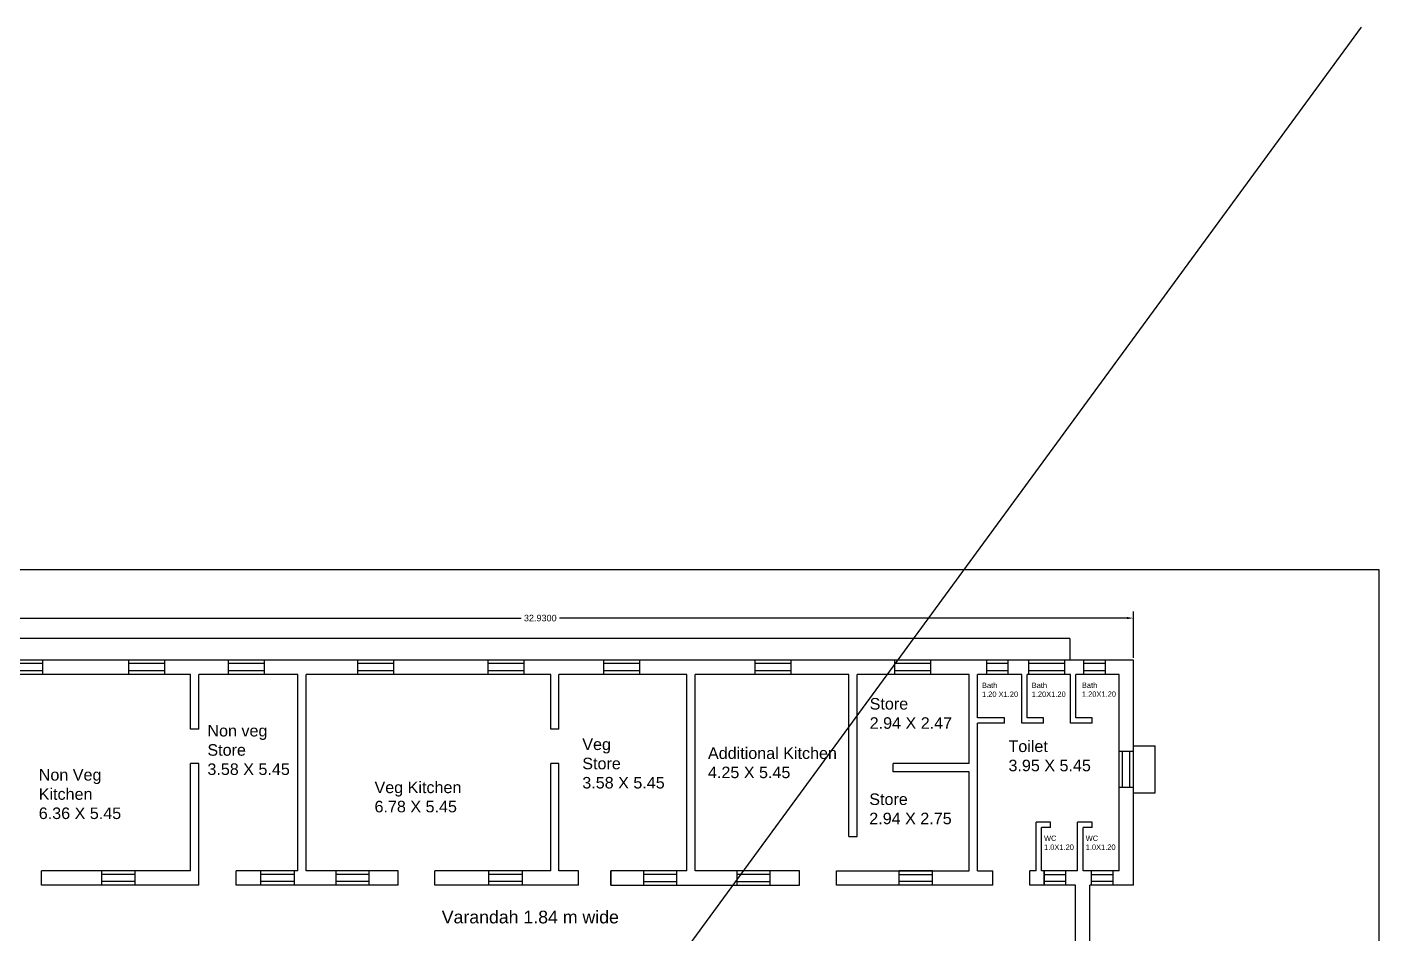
# Model space of a CAD drawing. Header units: inches. Extents: x 101 to 668, y -217 to 99.
# Drawn here: x 386.34 to 423.86, y -19.42 to 5.74 of the extents above; entities that cross this region are included whole.
import ezdxf

# ---------------------------------------------------------------- set-up
doc = ezdxf.new("R2010")
doc.units = ezdxf.units.IN
doc.header["$MEASUREMENT"] = 0
doc.styles.get("Standard").update_dxf_attribs({"font": 'arial.ttf'})
doc.dimstyles.get("Standard").update_dxf_attribs({"dimtxt": 0.18, "dimasz": 0.18, "dimexe": 0.18, "dimexo": 0.0625, "dimgap": 0.09, "dimtad": 0, "dimtih": 1, "dimtoh": 1, "dimdec": 4, "dimzin": 0, "dimdsep": 46, "dimtxsty": 'Standard', "dimcen": 0.09, "dimadec": 0, "dimazin": 0, "dimtfac": 1, "dimtdec": 4, "dimtofl": 0, "dimtmove": 0, "dimatfit": 3, "dimfxl": 1, "dimtolj": 1, "dimtzin": 0, "dimarcsym": 0})

# ---------------------------------------------------------------- blocks, each defined once
blk = doc.blocks.new('*D146')
at = {"color": 0, "lineweight": -2}
for p, q in [((384.12, -11.76), (384.12, -10.479)), ((417.05, -11.76), (417.05, -10.479)), ((384.3, -10.659), (400.052, -10.659)), ((416.87, -10.659), (401.118, -10.659))]:
    blk.add_line(p, q, dxfattribs=at)
at = {"color": 0}
for points in [[(384.3, -10.629), (384.3, -10.689), (384.12, -10.659)], [(416.87, -10.629), (416.87, -10.689), (417.05, -10.659)]]:
    blk.add_solid(points, dxfattribs=at)
at = {"layer": 'Defpoints', "color": 0}
for p in [(417.05, -10.659), (384.12, -11.823), (417.05, -11.823)]:
    blk.add_point(p, dxfattribs=at)
at = {"color": 0, "insert": (400.585, -10.659), "char_height": 0.18, "attachment_point": 5}
blk.add_mtext('\\A1;32.9300', dxfattribs=at)

msp = doc.modelspace()

# ---------------------------------------------------------------- linework, layer by layer
for p, q in [((423.36736, 5.74281), (363.66113, -75.78002)), ((415.28746, -11.22264), (385.61712, -11.22264)), ((415.28746, -11.22264), (415.28746, -11.82264)), ((417.05012, -11.82264), (384.12012, -11.82264)), ((386.76712, -11.92264), (385.76712, -11.92264)), ((386.76712, -11.82264), (386.76712, -12.22264)), ((389.1565, -11.82264), (389.1565, -12.22264)), ((390.1565, -11.92264), (389.1565, -11.92264)), ((390.1565, -11.82264), (390.1565, -12.22264)), ((391.92564, -11.82264), (391.92564, -12.22264)), ((392.92564, -11.92264), (391.92564, -11.92264)), ((392.92564, -11.82264), (392.92564, -12.22264)), ((395.50975, -11.82264), (395.50975, -12.22264)), ((396.50975, -11.92264), (395.50975, -11.92264)), ((396.50975, -11.82264), (396.50975, -12.22264)), ((399.12828, -11.82264), (399.12828, -12.22264)), ((400.12828, -11.92264), (399.12828, -11.92264)), ((400.12828, -11.82264), (400.12828, -12.22264)), ((402.33648, -11.82264), (402.33648, -12.22264)), ((403.33648, -11.92264), (402.33648, -11.92264)), ((403.33648, -11.82264), (403.33648, -12.22264)), ((406.53662, -11.82264), (406.53662, -12.22264)), ((407.53662, -11.92264), (406.53662, -11.92264)), ((407.53662, -11.82264), (407.53662, -12.22264)), ((410.41958, -11.82264), (410.41958, -12.22264)), ((411.41958, -11.92264), (410.41958, -11.92264)), ((411.41958, -11.82264), (411.41958, -12.22264)), ((412.97614, -12.22264), (412.97614, -11.82264)), ((413.57614, -11.92264), (412.97614, -11.92264)), ((413.57614, -12.22264), (413.57614, -11.82264)), ((414.13746, -11.82264), (414.13746, -12.22264)), ((415.13746, -11.92264), (414.13746, -11.92264)), ((415.13746, -11.82264), (415.13746, -12.22264)), ((415.67195, -12.22264), (415.67195, -11.82264)), ((416.27195, -11.92264), (415.67195, -11.92264)), ((416.27195, -12.22264), (416.27195, -11.82264)), ((417.05012, -18.07264), (417.05012, -11.82264)), ((388.10012, -12.22264), (384.52012, -12.22264)), ((386.76712, -12.12264), (385.76712, -12.12264)), ((390.88012, -12.22264), (388.10012, -12.22264)), ((390.1565, -12.12264), (389.1565, -12.12264)), ((390.88012, -13.74264), (390.88012, -12.22264)), ((393.86012, -12.22264), (391.11012, -12.22264)), ((391.11012, -13.74264), (391.11012, -12.22264)), ((392.92564, -12.12264), (391.92564, -12.12264)), ((393.86012, -17.67264), (393.86012, -12.22264)), ((398.06226, -12.22264), (394.09012, -12.22264)), ((394.09012, -17.67264), (394.09012, -12.22264)), ((396.50975, -12.12264), (395.50975, -12.12264)), ((400.87491, -12.22264), (398.06226, -12.22264)), ((400.12828, -12.12264), (399.12828, -12.12264)), ((400.87491, -13.74264), (400.87491, -12.22264)), ((404.65575, -12.22264), (401.10491, -12.22264)), ((401.10491, -13.74264), (401.10491, -12.22264)), ((403.33648, -12.12264), (402.33648, -12.12264)), ((404.65575, -17.67264), (404.65575, -12.22264)), ((409.15348, -12.22264), (404.88575, -12.22264)), ((404.88575, -17.67264), (404.88575, -12.22264)), ((407.53662, -12.12264), (406.53662, -12.12264)), ((409.15348, -16.72264), (409.15348, -12.22264)), ((412.48875, -12.22264), (409.38348, -12.22264)), ((409.38348, -14.69264), (409.38348, -12.22264)), ((411.41958, -12.12264), (410.41958, -12.12264)), ((412.48875, -14.69264), (412.48875, -12.22264)), ((413.95012, -12.22264), (412.71875, -12.22264)), ((412.71875, -13.42264), (412.71875, -12.22264)), ((413.95012, -12.22264), (412.71875, -12.22264)), ((412.71875, -13.42264), (412.71875, -12.22264)), ((413.57614, -12.12264), (412.97614, -12.12264)), ((413.95012, -13.57264), (413.95012, -12.22264)), ((415.30012, -12.22264), (414.10012, -12.22264)), ((414.10012, -13.42264), (414.10012, -12.22264)), ((415.30012, -12.22264), (414.10012, -12.22264)), ((415.13746, -12.12264), (414.13746, -12.12264)), ((415.30012, -13.57264), (415.30012, -12.22264)), ((416.65012, -12.22264), (415.45012, -12.22264)), ((415.45012, -13.42264), (415.45012, -12.22264)), ((416.65012, -12.22264), (415.45012, -12.22264)), ((416.27195, -12.12264), (415.67195, -12.12264)), ((416.65012, -17.67264), (416.65012, -12.22264)), ((416.65012, -17.67264), (416.65012, -12.22264)), ((410.41958, -13.5001), (410.41958, -13.5001)), ((413.46875, -13.42264), (412.71875, -13.42264)), ((413.46875, -13.57264), (413.46875, -13.42264)), ((414.55012, -13.42264), (414.10012, -13.42264)), ((414.55012, -13.57264), (414.55012, -13.42264)), ((415.90012, -13.42264), (415.45012, -13.42264)), ((415.90012, -13.57264), (415.90012, -13.42264)), ((415.90012, -13.57264), (415.90012, -13.42264)), ((391.11012, -13.74264), (390.88012, -13.74264)), ((401.10491, -13.74264), (400.87491, -13.74264)), ((412.71875, -14.69264), (412.71875, -13.57264)), ((413.46875, -13.57264), (412.71875, -13.57264)), ((414.55012, -13.57264), (413.95012, -13.57264)), ((415.90012, -13.57264), (415.30012, -13.57264)), ((417.05012, -14.2035), (417.65012, -14.2035)), ((417.65012, -15.5035), (417.65012, -14.2035)), ((416.65012, -14.3535), (417.05012, -14.3535)), ((416.75012, -15.3535), (416.75012, -14.3535)), ((416.95012, -15.3535), (416.95012, -14.3535)), ((390.88012, -17.67264), (390.88012, -14.69264)), ((391.11012, -14.69264), (390.88012, -14.69264)), ((391.11012, -18.07264), (391.11012, -14.69264)), ((400.87491, -17.67264), (400.87491, -14.69264)), ((401.10491, -14.69264), (400.87491, -14.69264)), ((401.10491, -17.67264), (401.10491, -14.69264)), ((409.38348, -16.72264), (409.38348, -14.69264)), ((412.48875, -14.69264), (410.38348, -14.69264)), ((410.38348, -14.92264), (410.38348, -14.69264)), ((412.48875, -14.92264), (410.38348, -14.92264)), ((412.48875, -17.67264), (412.48875, -14.92264)), ((412.71875, -17.67264), (412.71875, -14.69264)), ((416.65012, -15.3535), (417.05012, -15.3535)), ((417.05012, -15.5035), (417.65012, -15.5035)), ((414.35012, -17.67264), (414.35012, -16.32264)), ((414.75012, -16.32264), (414.35012, -16.32264)), ((414.50012, -17.67264), (414.50012, -16.47264)), ((414.75012, -16.47264), (414.50012, -16.47264)), ((414.75012, -16.47264), (414.75012, -16.32264)), ((415.50012, -17.67264), (415.50012, -16.32264)), ((415.90012, -16.32264), (415.50012, -16.32264)), ((415.65012, -17.67264), (415.65012, -16.47264)), ((415.90012, -16.47264), (415.65012, -16.47264)), ((415.90012, -16.47264), (415.90012, -16.32264)), ((409.15348, -16.72264), (409.38348, -16.72264)), ((388.33012, -17.67264), (386.74012, -17.67264)), ((386.74012, -18.07264), (386.74012, -17.67264)), ((390.88012, -17.67264), (388.33012, -17.67264)), ((388.42012, -18.07264), (388.42012, -17.67264)), ((389.34012, -17.77264), (388.42012, -17.77264)), ((389.34012, -17.97264), (388.42012, -17.97264)), ((389.34012, -18.07264), (389.34012, -17.67264)), ((393.86012, -17.67264), (392.14012, -17.67264)), ((392.14012, -18.07264), (392.14012, -17.67264)), ((392.83012, -18.07264), (392.83012, -17.67264)), ((393.76012, -17.77264), (392.83012, -17.77264)), ((393.76012, -17.97264), (392.83012, -17.97264)), ((393.76012, -18.07264), (393.76012, -17.67264)), ((396.64012, -17.67264), (394.09012, -17.67264)), ((394.92012, -18.07264), (394.92012, -17.67264)), ((395.84012, -17.77264), (394.92012, -17.77264)), ((395.84012, -17.97264), (394.92012, -17.97264)), ((395.84012, -18.07264), (395.84012, -17.67264)), ((396.64012, -18.07264), (396.64012, -17.67264)), ((400.87491, -17.67264), (397.66012, -17.67264)), ((397.66012, -18.07264), (397.66012, -17.67264)), ((399.16012, -18.07264), (399.16012, -17.67264)), ((400.09012, -17.77264), (399.16012, -17.77264)), ((400.09012, -17.97264), (399.16012, -17.97264)), ((400.09012, -18.07264), (400.09012, -17.67264)), ((401.65012, -17.67264), (401.10491, -17.67264)), ((401.65012, -18.07264), (401.65012, -17.67264)), ((402.54012, -18.07264), (402.54012, -17.67264)), ((404.65575, -17.67264), (402.54012, -17.67264)), ((402.54012, -17.67264), (402.54012, -18.07264)), ((403.46012, -18.07264), (403.46012, -17.67264)), ((404.38012, -17.77264), (403.46012, -17.77264)), ((403.46012, -17.97264), (404.38012, -17.97264)), ((404.38012, -18.07264), (404.38012, -17.67264)), ((407.78012, -17.67264), (404.88575, -17.67264)), ((406.05012, -18.07264), (406.05012, -17.67264)), ((406.97012, -17.77264), (406.05012, -17.77264)), ((406.05012, -17.97264), (406.97012, -17.97264)), ((406.97012, -18.07264), (406.97012, -17.67264)), ((407.78012, -18.07264), (407.78012, -17.67264)), ((408.81012, -18.07264), (408.81012, -17.67264)), ((408.81012, -17.67264), (412.48875, -17.67264)), ((411.47012, -17.67264), (410.55012, -17.67264)), ((410.55012, -18.07264), (410.55012, -17.67264)), ((410.55012, -17.77264), (411.47012, -17.77264)), ((411.47012, -17.97264), (410.55012, -17.97264)), ((411.47012, -18.07264), (411.47012, -17.67264)), ((412.71875, -17.67264), (413.15012, -17.67264)), ((413.15012, -18.07264), (413.15012, -17.67264)), ((414.35012, -17.67264), (414.17012, -17.67264)), ((414.35012, -17.67264), (414.17012, -17.67264)), ((414.17012, -18.07264), (414.17012, -17.67264)), ((414.35012, -17.67264), (414.17012, -17.67264)), ((414.35012, -17.67264), (414.17012, -17.67264)), ((415.50012, -17.67264), (414.50012, -17.67264)), ((414.52012, -17.67264), (414.50012, -17.67264)), ((415.50012, -17.67264), (414.50012, -17.67264)), ((414.52012, -17.67264), (414.50012, -17.67264)), ((414.57497, -17.67264), (414.57497, -18.07264)), ((414.57497, -18.07264), (414.57497, -17.67264)), ((414.57497, -17.77264), (415.17497, -17.77264)), ((415.17497, -17.97264), (414.57497, -17.97264)), ((415.17497, -18.07264), (415.17497, -17.67264)), ((416.65012, -17.67264), (415.65012, -17.67264)), ((416.65012, -17.67264), (415.65012, -17.67264)), ((415.88537, -18.07264), (415.88537, -17.67264)), ((415.88537, -17.77264), (416.48537, -17.77264)), ((416.48537, -17.97264), (415.88537, -17.97264)), ((416.48537, -18.07264), (416.48537, -17.67264)), ((391.11012, -18.07264), (386.74012, -18.07264)), ((396.64012, -18.07264), (392.14012, -18.07264)), ((401.65012, -18.07264), (397.66012, -18.07264)), ((402.54012, -18.07264), (407.78012, -18.07264)), ((413.15012, -18.07264), (408.81012, -18.07264)), ((415.44012, -18.07264), (414.17012, -18.07264)), ((414.52012, -18.07264), (414.17012, -18.07264)), ((415.44012, -21.07264), (415.44012, -18.07264)), ((417.05012, -18.07264), (415.84012, -18.07264)), ((415.84012, -21.07264), (415.84012, -18.07264))]:
    msp.add_line(p, q)
msp.add_lwpolyline([(376.35939, -9.31179), (423.86391, -9.31179), (423.86391, -46.98508), (376.35939, -46.98508)], close=True)

# ---------------------------------------------------------------- texts
at = {"attachment_point": 1}
for s, insert, char_height, width in [('Bath\\P1.20 X1.20', (412.84598, -12.4497), 0.14837, 2.729872), ('Bath\\P1.20X1.20', (414.22487, -12.4497), 0.14837, 2.729872), ('Bath\\P1.20X1.20', (415.61872, -12.44711), 0.14837, 2.729872), ('Store\\P2.94 X 2.47', (409.72855, -12.8771), 0.3200978, 2.729872), ('Non veg\\PStore\\P3.58 X 5.45', (391.34687, -13.62423), 0.3200978, 2.729872), ('Veg\\PStore\\P3.58 X 5.45', (401.75202, -14), 0.3200978, 2.729872), ('Additional Kitchen\\P4.25 X 5.45', (405.24018, -14.24678), 0.3200978, 3.7452216), ('Toilet\\P3.95 X 5.45', (413.58071, -14.05553), 0.3200978, 2.729872), ('Non Veg Kitchen\\P6.36 X 5.45', (386.66566, -14.84767), 0.3200978, 2.729872), ('Veg Kitchen\\P6.78 X 5.45', (395.98473, -15.19559), 0.3200978, 2.729872), ('Store\\P2.94 X 2.75', (409.71728, -15.52528), 0.3200978, 2.729872), ('WC\\P1.0X1.20', (414.56725, -16.69436), 0.14837, 2.729872), ('WC\\P1.0X1.20', (415.72375, -16.69436), 0.14837, 2.729872), ('Varandah 1.84 m wide', (397.85087, -18.77855), 0.351739, 8.6047683)]:
    msp.add_mtext(s, dxfattribs=dict(at, insert=insert, char_height=char_height, width=width))

# ---------------------------------------------------------------- dimensions: what is measured, and where the dimension line sits
dim = msp.add_linear_dim(base=(417.05012, -10.65931), p1=(384.12012, -11.82264), p2=(417.05012, -11.82264), dimstyle='Standard')
dim.commit()
dim.dimension.update_dxf_attribs({"geometry": '*D146', "text_midpoint": (400.58512, -10.65931)})

doc.saveas('drawing.dxf')
